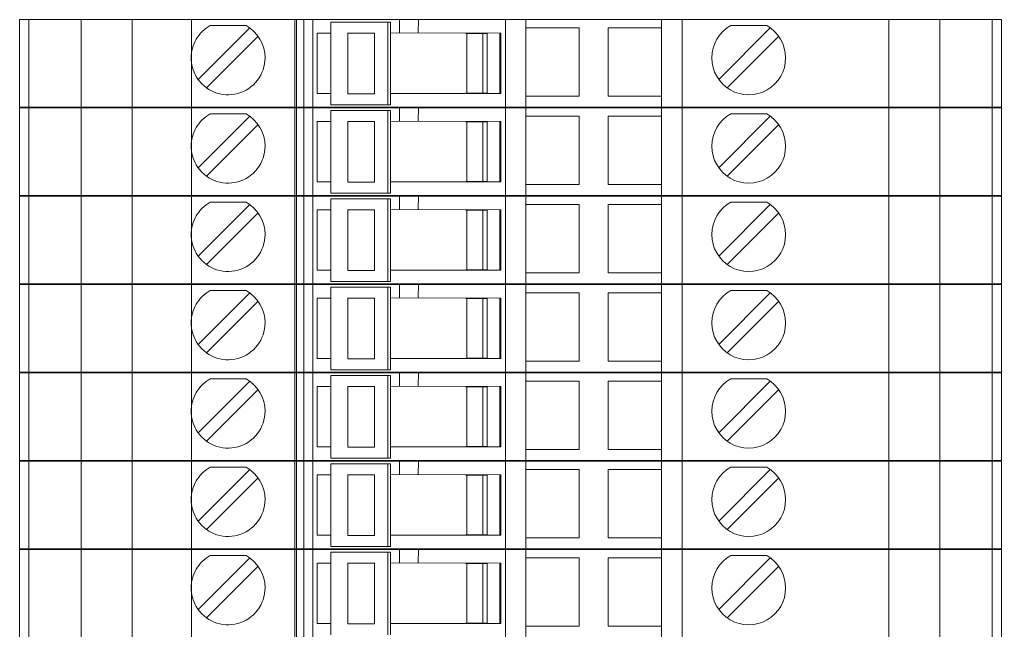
# Model space of a CAD drawing. Header units: millimetres. Extents: x 4962 to 7449, y 754 to 2938.
# Drawn here: x 6426.6 to 6484.4, y 1809.2 to 1845.1 of the extents above; entities that cross this region are included whole.
import ezdxf

# ---------------------------------------------------------------- set-up
doc = ezdxf.new("R2010")
doc.units = ezdxf.units.MM
doc.layers.add('000-PI-Oprema', color=30, linetype='Continuous', lineweight=5)

msp = doc.modelspace()

# ---------------------------------------------------------------- linework, layer by layer
at = {"layer": '000-PI-Oprema', "color": 0, "linetype": 'ByBlock', "lineweight": 0}
for p, q in [((6426.571, 1839.987), (6426.571, 1845.137)), ((6448.946, 1845.137), (6426.571, 1845.137)), ((6427.119, 1845.137), (6427.119, 1839.987)), ((6430.196, 1839.987), (6430.196, 1845.137)), ((6433.196, 1839.987), (6433.196, 1845.137)), ((6436.696, 1839.987), (6436.696, 1845.137)), ((6442.771, 1839.987), (6442.771, 1845.137)), ((6442.871, 1845.137), (6442.871, 1845.137)), ((6442.871, 1845.137), (6442.871, 1839.987)), ((6443.299, 1845.137), (6443.299, 1839.987)), ((6443.841, 1839.987), (6443.841, 1845.137)), ((6448.255, 1844.997), (6444.884, 1844.997)), ((6444.884, 1840.127), (6444.884, 1844.997)), ((6444.884, 1844.997), (6444.884, 1844.997)), ((6445.521, 1845.137), (6445.521, 1845.137)), ((6448.413, 1844.997), (6448.255, 1844.997)), ((6448.255, 1844.997), (6448.255, 1840.127)), ((6448.413, 1844.997), (6448.413, 1844.312)), ((6448.946, 1845.137), (6448.946, 1845.137)), ((6448.946, 1845.137), (6448.951, 1845.137)), ((6448.946, 1844.36), (6448.946, 1845.137)), ((6448.951, 1845.137), (6450.046, 1845.137)), ((6450.046, 1845.137), (6450.043, 1844.355)), ((6450.046, 1845.137), (6450.046, 1845.137)), ((6455.171, 1845.137), (6450.046, 1845.137)), ((6450.571, 1845.137), (6450.571, 1845.137)), ((6456.371, 1845.137), (6455.171, 1845.137)), ((6455.171, 1845.137), (6455.171, 1839.987)), ((6456.371, 1845.137), (6456.371, 1845.137)), ((6456.371, 1845.137), (6464.371, 1845.137)), ((6456.371, 1845.137), (6456.371, 1839.987)), ((6464.371, 1845.137), (6464.371, 1845.137)), ((6465.571, 1845.137), (6464.371, 1845.137)), ((6464.371, 1839.987), (6464.371, 1845.137)), ((6484.371, 1845.137), (6465.571, 1845.137)), ((6465.571, 1839.987), (6465.571, 1845.137)), ((6477.748, 1839.987), (6477.748, 1845.137)), ((6480.748, 1839.987), (6480.748, 1845.137)), ((6483.824, 1845.137), (6483.824, 1839.987)), ((6484.371, 1839.987), (6484.371, 1845.137)), ((6440.117, 1844.652), (6437.081, 1841.616)), ((6437.788, 1844.787), (6437.788, 1844.787)), ((6439.905, 1844.787), (6437.788, 1844.787)), ((6439.905, 1844.787), (6439.905, 1844.787)), ((6440.117, 1844.652), (6440.117, 1844.652)), ((6456.371, 1844.662), (6456.371, 1844.662)), ((6456.371, 1844.662), (6459.521, 1844.662)), ((6459.521, 1844.662), (6459.521, 1840.637)), ((6459.521, 1844.662), (6459.521, 1844.662)), ((6461.221, 1840.637), (6461.221, 1844.662)), ((6461.221, 1844.662), (6461.221, 1844.662)), ((6461.221, 1844.662), (6464.371, 1844.662)), ((6464.371, 1844.662), (6464.371, 1844.662)), ((6470.767, 1844.652), (6467.731, 1841.616)), ((6468.438, 1844.787), (6470.555, 1844.787)), ((6468.438, 1844.787), (6468.438, 1844.787)), ((6470.555, 1844.787), (6470.555, 1844.787)), ((6437.576, 1841.121), (6440.612, 1844.157)), ((6440.612, 1844.157), (6440.612, 1844.157)), ((6442.771, 1841.587), (6442.771, 1844.187)), ((6442.771, 1844.187), (6442.771, 1844.187)), ((6444.884, 1844.337), (6444.096, 1844.337)), ((6444.096, 1844.337), (6444.096, 1844.337)), ((6444.096, 1840.787), (6444.096, 1844.337)), ((6445.891, 1840.762), (6445.891, 1844.362)), ((6447.458, 1844.337), (6445.891, 1844.337)), ((6447.458, 1844.337), (6447.458, 1840.812)), ((6454.896, 1844.337), (6448.413, 1844.362)), ((6448.413, 1844.312), (6448.413, 1840.812)), ((6452.846, 1844.337), (6452.846, 1844.312)), ((6453.846, 1844.312), (6452.846, 1844.312)), ((6452.91, 1840.812), (6452.91, 1844.312)), ((6453.846, 1840.787), (6453.846, 1844.337)), ((6454.096, 1844.312), (6453.846, 1844.312)), ((6454.096, 1844.312), (6454.096, 1844.312)), ((6454.096, 1840.812), (6454.096, 1844.312)), ((6454.846, 1844.337), (6454.846, 1840.787)), ((6454.896, 1844.337), (6454.896, 1844.337)), ((6454.896, 1840.787), (6454.896, 1844.337)), ((6465.571, 1844.187), (6465.571, 1841.587)), ((6465.571, 1844.187), (6465.571, 1844.187)), ((6468.226, 1841.121), (6471.262, 1844.157)), ((6437.081, 1841.616), (6437.081, 1841.616)), ((6442.771, 1841.587), (6442.771, 1841.587)), ((6465.571, 1841.587), (6465.571, 1841.587)), ((6437.576, 1841.121), (6437.576, 1841.121)), ((6444.884, 1840.787), (6444.096, 1840.787)), ((6444.096, 1840.787), (6444.096, 1840.787)), ((6445.891, 1840.762), (6447.3, 1840.762)), ((6447.3, 1840.762), (6447.458, 1840.762)), ((6447.458, 1840.812), (6447.458, 1840.762)), ((6448.413, 1840.127), (6448.413, 1840.812)), ((6454.896, 1840.787), (6448.413, 1840.787)), ((6453.846, 1840.812), (6452.846, 1840.812)), ((6452.846, 1840.812), (6452.846, 1840.787)), ((6454.096, 1840.812), (6453.846, 1840.812)), ((6454.096, 1840.812), (6454.096, 1840.812)), ((6454.896, 1840.787), (6454.896, 1840.787)), ((6456.371, 1840.637), (6456.371, 1840.637)), ((6459.521, 1840.637), (6456.371, 1840.637)), ((6459.521, 1840.637), (6459.521, 1840.637)), ((6464.371, 1840.637), (6461.221, 1840.637)), ((6461.221, 1840.637), (6461.221, 1840.637)), ((6464.371, 1840.637), (6464.371, 1840.637)), ((6426.571, 1839.987), (6436.971, 1839.987)), ((6426.571, 1834.787), (6426.571, 1839.937)), ((6448.946, 1839.937), (6426.571, 1839.937)), ((6427.119, 1839.937), (6427.119, 1834.787)), ((6430.196, 1834.787), (6430.196, 1839.937)), ((6433.196, 1834.787), (6433.196, 1839.937)), ((6436.696, 1834.787), (6436.696, 1839.937)), ((6455.171, 1839.987), (6436.971, 1839.987)), ((6442.771, 1834.787), (6442.771, 1839.937)), ((6442.871, 1839.987), (6442.871, 1839.987)), ((6442.871, 1839.937), (6442.871, 1839.937)), ((6442.871, 1839.937), (6442.871, 1834.787)), ((6443.299, 1839.937), (6443.299, 1834.787)), ((6443.841, 1834.787), (6443.841, 1839.937)), ((6448.255, 1840.127), (6444.884, 1840.127)), ((6444.884, 1840.127), (6444.884, 1840.127)), ((6448.255, 1839.797), (6444.884, 1839.797)), ((6444.884, 1834.927), (6444.884, 1839.797)), ((6444.884, 1839.797), (6444.884, 1839.797)), ((6445.521, 1839.987), (6445.521, 1839.987)), ((6445.521, 1839.937), (6445.521, 1839.937)), ((6448.413, 1840.127), (6448.255, 1840.127)), ((6448.413, 1839.797), (6448.255, 1839.797)), ((6448.255, 1839.797), (6448.255, 1834.927)), ((6448.413, 1839.797), (6448.413, 1839.112)), ((6448.946, 1839.937), (6448.946, 1839.937)), ((6448.946, 1839.937), (6448.951, 1839.937)), ((6448.946, 1839.16), (6448.946, 1839.937)), ((6448.951, 1839.937), (6450.046, 1839.937)), ((6450.046, 1839.937), (6450.043, 1839.155)), ((6450.046, 1839.937), (6450.046, 1839.937)), ((6455.171, 1839.937), (6450.046, 1839.937)), ((6450.571, 1839.987), (6450.571, 1839.987)), ((6450.571, 1839.937), (6450.571, 1839.937)), ((6456.371, 1839.987), (6455.171, 1839.987)), ((6456.371, 1839.937), (6455.171, 1839.937)), ((6455.171, 1839.937), (6455.171, 1834.787)), ((6456.371, 1839.987), (6464.371, 1839.987)), ((6456.371, 1839.987), (6456.371, 1839.987)), ((6456.371, 1839.937), (6456.371, 1839.937)), ((6456.371, 1839.937), (6464.371, 1839.937)), ((6456.371, 1839.937), (6456.371, 1834.787)), ((6465.571, 1839.987), (6464.371, 1839.987)), ((6464.371, 1839.987), (6464.371, 1839.987)), ((6464.371, 1839.937), (6464.371, 1839.937)), ((6465.571, 1839.937), (6464.371, 1839.937)), ((6464.371, 1834.787), (6464.371, 1839.937)), ((6484.371, 1839.987), (6465.571, 1839.987)), ((6484.371, 1839.937), (6465.571, 1839.937)), ((6465.571, 1834.787), (6465.571, 1839.937)), ((6477.748, 1834.787), (6477.748, 1839.937)), ((6480.748, 1834.787), (6480.748, 1839.937)), ((6484.371, 1839.987), (6483.689, 1839.987)), ((6483.824, 1839.937), (6483.824, 1834.787)), ((6484.371, 1834.787), (6484.371, 1839.937)), ((6440.117, 1839.452), (6437.081, 1836.416)), ((6437.788, 1839.587), (6437.788, 1839.587)), ((6439.905, 1839.587), (6437.788, 1839.587)), ((6439.905, 1839.587), (6439.905, 1839.587)), ((6440.117, 1839.452), (6440.117, 1839.452)), ((6456.371, 1839.462), (6456.371, 1839.462)), ((6456.371, 1839.462), (6459.521, 1839.462)), ((6459.521, 1839.462), (6459.521, 1835.437)), ((6459.521, 1839.462), (6459.521, 1839.462)), ((6461.221, 1835.437), (6461.221, 1839.462)), ((6461.221, 1839.462), (6461.221, 1839.462)), ((6461.221, 1839.462), (6464.371, 1839.462)), ((6464.371, 1839.462), (6464.371, 1839.462)), ((6470.767, 1839.452), (6467.731, 1836.416)), ((6468.438, 1839.587), (6470.555, 1839.587)), ((6468.438, 1839.587), (6468.438, 1839.587)), ((6470.555, 1839.587), (6470.555, 1839.587)), ((6437.576, 1835.921), (6440.612, 1838.957)), ((6440.612, 1838.957), (6440.612, 1838.957)), ((6442.771, 1836.387), (6442.771, 1838.987)), ((6442.771, 1838.987), (6442.771, 1838.987)), ((6444.884, 1839.137), (6444.096, 1839.137)), ((6444.096, 1839.137), (6444.096, 1839.137)), ((6444.096, 1835.587), (6444.096, 1839.137)), ((6445.891, 1835.562), (6445.891, 1839.162)), ((6447.458, 1839.137), (6445.891, 1839.137)), ((6447.458, 1839.137), (6447.458, 1835.612)), ((6454.896, 1839.137), (6448.413, 1839.162)), ((6448.413, 1839.112), (6448.413, 1835.612)), ((6452.846, 1839.137), (6452.846, 1839.112)), ((6453.846, 1839.112), (6452.846, 1839.112)), ((6452.91, 1835.612), (6452.91, 1839.112)), ((6453.846, 1835.587), (6453.846, 1839.137)), ((6454.096, 1839.112), (6453.846, 1839.112)), ((6454.096, 1839.112), (6454.096, 1839.112)), ((6454.096, 1835.612), (6454.096, 1839.112)), ((6454.846, 1839.137), (6454.846, 1835.587)), ((6454.896, 1839.137), (6454.896, 1839.137)), ((6454.896, 1835.587), (6454.896, 1839.137)), ((6465.571, 1838.987), (6465.571, 1836.387)), ((6465.571, 1838.987), (6465.571, 1838.987)), ((6468.226, 1835.921), (6471.262, 1838.957)), ((6437.081, 1836.416), (6437.081, 1836.416)), ((6442.771, 1836.387), (6442.771, 1836.387)), ((6465.571, 1836.387), (6465.571, 1836.387)), ((6437.576, 1835.921), (6437.576, 1835.921)), ((6444.884, 1835.587), (6444.096, 1835.587)), ((6444.096, 1835.587), (6444.096, 1835.587)), ((6445.891, 1835.562), (6447.3, 1835.562)), ((6447.3, 1835.562), (6447.458, 1835.562)), ((6447.458, 1835.612), (6447.458, 1835.562)), ((6448.413, 1834.927), (6448.413, 1835.612)), ((6454.896, 1835.587), (6448.413, 1835.587)), ((6453.846, 1835.612), (6452.846, 1835.612)), ((6452.846, 1835.612), (6452.846, 1835.587)), ((6454.096, 1835.612), (6453.846, 1835.612)), ((6454.096, 1835.612), (6454.096, 1835.612)), ((6454.896, 1835.587), (6454.896, 1835.587)), ((6456.371, 1835.437), (6456.371, 1835.437)), ((6459.521, 1835.437), (6456.371, 1835.437)), ((6459.521, 1835.437), (6459.521, 1835.437)), ((6464.371, 1835.437), (6461.221, 1835.437)), ((6461.221, 1835.437), (6461.221, 1835.437)), ((6464.371, 1835.437), (6464.371, 1835.437)), ((6426.571, 1834.787), (6436.971, 1834.787)), ((6426.571, 1829.587), (6426.571, 1834.737)), ((6448.946, 1834.737), (6426.571, 1834.737)), ((6427.119, 1834.737), (6427.119, 1829.587)), ((6430.196, 1829.587), (6430.196, 1834.737)), ((6433.196, 1829.587), (6433.196, 1834.737)), ((6436.696, 1829.587), (6436.696, 1834.737)), ((6455.171, 1834.787), (6436.971, 1834.787)), ((6442.771, 1829.587), (6442.771, 1834.737)), ((6442.871, 1834.787), (6442.871, 1834.787)), ((6442.871, 1834.737), (6442.871, 1834.737)), ((6442.871, 1834.737), (6442.871, 1829.587)), ((6443.299, 1834.737), (6443.299, 1829.587)), ((6443.841, 1829.587), (6443.841, 1834.737)), ((6448.255, 1834.927), (6444.884, 1834.927)), ((6444.884, 1834.927), (6444.884, 1834.927)), ((6448.255, 1834.597), (6444.884, 1834.597)), ((6444.884, 1829.727), (6444.884, 1834.597)), ((6444.884, 1834.597), (6444.884, 1834.597)), ((6445.521, 1834.787), (6445.521, 1834.787)), ((6445.521, 1834.737), (6445.521, 1834.737)), ((6448.413, 1834.927), (6448.255, 1834.927)), ((6448.413, 1834.597), (6448.255, 1834.597)), ((6448.255, 1834.597), (6448.255, 1829.727)), ((6448.413, 1834.597), (6448.413, 1833.912)), ((6448.946, 1834.737), (6448.946, 1834.737)), ((6448.946, 1834.737), (6448.951, 1834.737)), ((6448.946, 1833.96), (6448.946, 1834.737)), ((6448.951, 1834.737), (6450.046, 1834.737)), ((6450.046, 1834.737), (6450.043, 1833.955)), ((6450.046, 1834.737), (6450.046, 1834.737)), ((6455.171, 1834.737), (6450.046, 1834.737)), ((6450.571, 1834.787), (6450.571, 1834.787)), ((6450.571, 1834.737), (6450.571, 1834.737)), ((6456.371, 1834.787), (6455.171, 1834.787)), ((6456.371, 1834.737), (6455.171, 1834.737)), ((6455.171, 1834.737), (6455.171, 1829.587)), ((6456.371, 1834.787), (6464.371, 1834.787)), ((6456.371, 1834.787), (6456.371, 1834.787)), ((6456.371, 1834.737), (6456.371, 1834.737)), ((6456.371, 1834.737), (6464.371, 1834.737)), ((6456.371, 1834.737), (6456.371, 1829.587)), ((6465.571, 1834.787), (6464.371, 1834.787)), ((6464.371, 1834.787), (6464.371, 1834.787)), ((6464.371, 1834.737), (6464.371, 1834.737)), ((6465.571, 1834.737), (6464.371, 1834.737)), ((6464.371, 1829.587), (6464.371, 1834.737)), ((6484.371, 1834.787), (6465.571, 1834.787)), ((6484.371, 1834.737), (6465.571, 1834.737)), ((6465.571, 1829.587), (6465.571, 1834.737)), ((6477.748, 1829.587), (6477.748, 1834.737)), ((6480.748, 1829.587), (6480.748, 1834.737)), ((6484.371, 1834.787), (6483.689, 1834.787)), ((6483.824, 1834.737), (6483.824, 1829.587)), ((6484.371, 1829.587), (6484.371, 1834.737)), ((6440.117, 1834.252), (6437.081, 1831.216)), ((6437.788, 1834.387), (6437.788, 1834.387)), ((6439.905, 1834.387), (6437.788, 1834.387)), ((6439.905, 1834.387), (6439.905, 1834.387)), ((6440.117, 1834.252), (6440.117, 1834.252)), ((6456.371, 1834.262), (6456.371, 1834.262)), ((6456.371, 1834.262), (6459.521, 1834.262)), ((6459.521, 1834.262), (6459.521, 1830.237)), ((6459.521, 1834.262), (6459.521, 1834.262)), ((6461.221, 1830.237), (6461.221, 1834.262)), ((6461.221, 1834.262), (6461.221, 1834.262)), ((6461.221, 1834.262), (6464.371, 1834.262)), ((6464.371, 1834.262), (6464.371, 1834.262)), ((6470.767, 1834.252), (6467.731, 1831.216)), ((6468.438, 1834.387), (6470.555, 1834.387)), ((6468.438, 1834.387), (6468.438, 1834.387)), ((6470.555, 1834.387), (6470.555, 1834.387)), ((6437.576, 1830.721), (6440.612, 1833.757)), ((6440.612, 1833.757), (6440.612, 1833.757)), ((6442.771, 1831.187), (6442.771, 1833.787)), ((6442.771, 1833.787), (6442.771, 1833.787)), ((6444.884, 1833.937), (6444.096, 1833.937)), ((6444.096, 1833.937), (6444.096, 1833.937)), ((6444.096, 1830.387), (6444.096, 1833.937)), ((6445.891, 1830.362), (6445.891, 1833.962)), ((6447.458, 1833.937), (6445.891, 1833.937)), ((6447.458, 1833.937), (6447.458, 1830.412)), ((6454.896, 1833.937), (6448.413, 1833.962)), ((6448.413, 1833.912), (6448.413, 1830.412)), ((6452.846, 1833.937), (6452.846, 1833.912)), ((6453.846, 1833.912), (6452.846, 1833.912)), ((6452.91, 1830.412), (6452.91, 1833.912)), ((6453.846, 1830.387), (6453.846, 1833.937)), ((6454.096, 1833.912), (6453.846, 1833.912)), ((6454.096, 1833.912), (6454.096, 1833.912)), ((6454.096, 1830.412), (6454.096, 1833.912)), ((6454.846, 1833.937), (6454.846, 1830.387)), ((6454.896, 1833.937), (6454.896, 1833.937)), ((6454.896, 1830.387), (6454.896, 1833.937)), ((6465.571, 1833.787), (6465.571, 1831.187)), ((6465.571, 1833.787), (6465.571, 1833.787)), ((6468.226, 1830.721), (6471.262, 1833.757)), ((6437.081, 1831.216), (6437.081, 1831.216)), ((6442.771, 1831.187), (6442.771, 1831.187)), ((6465.571, 1831.187), (6465.571, 1831.187)), ((6437.576, 1830.721), (6437.576, 1830.721)), ((6444.884, 1830.387), (6444.096, 1830.387)), ((6444.096, 1830.387), (6444.096, 1830.387)), ((6445.891, 1830.362), (6447.3, 1830.362)), ((6447.3, 1830.362), (6447.458, 1830.362)), ((6447.458, 1830.412), (6447.458, 1830.362)), ((6448.413, 1829.727), (6448.413, 1830.412)), ((6454.896, 1830.387), (6448.413, 1830.387)), ((6453.846, 1830.412), (6452.846, 1830.412)), ((6452.846, 1830.412), (6452.846, 1830.387)), ((6454.096, 1830.412), (6453.846, 1830.412)), ((6454.096, 1830.412), (6454.096, 1830.412)), ((6454.896, 1830.387), (6454.896, 1830.387)), ((6456.371, 1830.237), (6456.371, 1830.237)), ((6459.521, 1830.237), (6456.371, 1830.237)), ((6459.521, 1830.237), (6459.521, 1830.237)), ((6464.371, 1830.237), (6461.221, 1830.237)), ((6461.221, 1830.237), (6461.221, 1830.237)), ((6464.371, 1830.237), (6464.371, 1830.237)), ((6426.571, 1829.587), (6436.971, 1829.587)), ((6426.571, 1824.387), (6426.571, 1829.537)), ((6448.946, 1829.537), (6426.571, 1829.537)), ((6427.119, 1829.537), (6427.119, 1824.387)), ((6430.196, 1824.387), (6430.196, 1829.537)), ((6433.196, 1824.387), (6433.196, 1829.537)), ((6436.696, 1824.387), (6436.696, 1829.537)), ((6455.171, 1829.587), (6436.971, 1829.587)), ((6442.771, 1824.387), (6442.771, 1829.537)), ((6442.871, 1829.587), (6442.871, 1829.587)), ((6442.871, 1829.537), (6442.871, 1829.537)), ((6442.871, 1829.537), (6442.871, 1824.387)), ((6443.299, 1829.537), (6443.299, 1824.387)), ((6443.841, 1824.387), (6443.841, 1829.537)), ((6448.255, 1829.727), (6444.884, 1829.727)), ((6444.884, 1829.727), (6444.884, 1829.727)), ((6448.255, 1829.397), (6444.884, 1829.397)), ((6444.884, 1824.527), (6444.884, 1829.397)), ((6444.884, 1829.397), (6444.884, 1829.397)), ((6445.521, 1829.587), (6445.521, 1829.587)), ((6445.521, 1829.537), (6445.521, 1829.537)), ((6448.413, 1829.727), (6448.255, 1829.727)), ((6448.413, 1829.397), (6448.255, 1829.397)), ((6448.255, 1829.397), (6448.255, 1824.527)), ((6448.413, 1829.397), (6448.413, 1828.712)), ((6448.946, 1829.537), (6448.946, 1829.537)), ((6448.946, 1829.537), (6448.951, 1829.537)), ((6448.946, 1828.76), (6448.946, 1829.537)), ((6448.951, 1829.537), (6450.046, 1829.537)), ((6450.046, 1829.537), (6450.043, 1828.755)), ((6450.046, 1829.537), (6450.046, 1829.537)), ((6455.171, 1829.537), (6450.046, 1829.537)), ((6450.571, 1829.587), (6450.571, 1829.587)), ((6450.571, 1829.537), (6450.571, 1829.537)), ((6456.371, 1829.587), (6455.171, 1829.587)), ((6456.371, 1829.537), (6455.171, 1829.537)), ((6455.171, 1829.537), (6455.171, 1824.387)), ((6456.371, 1829.587), (6464.371, 1829.587)), ((6456.371, 1829.587), (6456.371, 1829.587)), ((6456.371, 1829.537), (6456.371, 1829.537)), ((6456.371, 1829.537), (6464.371, 1829.537)), ((6456.371, 1829.537), (6456.371, 1824.387)), ((6465.571, 1829.587), (6464.371, 1829.587)), ((6464.371, 1829.587), (6464.371, 1829.587)), ((6464.371, 1829.537), (6464.371, 1829.537)), ((6465.571, 1829.537), (6464.371, 1829.537)), ((6464.371, 1824.387), (6464.371, 1829.537)), ((6484.371, 1829.587), (6465.571, 1829.587)), ((6484.371, 1829.537), (6465.571, 1829.537)), ((6465.571, 1824.387), (6465.571, 1829.537)), ((6477.748, 1824.387), (6477.748, 1829.537)), ((6480.748, 1824.387), (6480.748, 1829.537)), ((6484.371, 1829.587), (6483.689, 1829.587)), ((6483.824, 1829.537), (6483.824, 1824.387)), ((6484.371, 1824.387), (6484.371, 1829.537)), ((6440.117, 1829.052), (6437.081, 1826.016)), ((6437.788, 1829.187), (6437.788, 1829.187)), ((6439.905, 1829.187), (6437.788, 1829.187)), ((6439.905, 1829.187), (6439.905, 1829.187)), ((6440.117, 1829.052), (6440.117, 1829.052)), ((6456.371, 1829.062), (6456.371, 1829.062)), ((6456.371, 1829.062), (6459.521, 1829.062)), ((6459.521, 1829.062), (6459.521, 1825.037)), ((6459.521, 1829.062), (6459.521, 1829.062)), ((6461.221, 1825.037), (6461.221, 1829.062)), ((6461.221, 1829.062), (6461.221, 1829.062)), ((6461.221, 1829.062), (6464.371, 1829.062)), ((6464.371, 1829.062), (6464.371, 1829.062)), ((6470.767, 1829.052), (6467.731, 1826.016)), ((6468.438, 1829.187), (6470.555, 1829.187)), ((6468.438, 1829.187), (6468.438, 1829.187)), ((6470.555, 1829.187), (6470.555, 1829.187)), ((6437.576, 1825.521), (6440.612, 1828.557)), ((6440.612, 1828.557), (6440.612, 1828.557)), ((6442.771, 1825.987), (6442.771, 1828.587)), ((6442.771, 1828.587), (6442.771, 1828.587)), ((6444.884, 1828.737), (6444.096, 1828.737)), ((6444.096, 1828.737), (6444.096, 1828.737)), ((6444.096, 1825.187), (6444.096, 1828.737)), ((6445.891, 1825.162), (6445.891, 1828.762)), ((6447.458, 1828.737), (6445.891, 1828.737)), ((6447.458, 1828.737), (6447.458, 1825.212)), ((6454.896, 1828.737), (6448.413, 1828.762)), ((6448.413, 1828.712), (6448.413, 1825.212)), ((6452.846, 1828.737), (6452.846, 1828.712)), ((6453.846, 1828.712), (6452.846, 1828.712)), ((6452.91, 1825.212), (6452.91, 1828.712)), ((6453.846, 1825.187), (6453.846, 1828.737)), ((6454.096, 1828.712), (6453.846, 1828.712)), ((6454.096, 1828.712), (6454.096, 1828.712)), ((6454.096, 1825.212), (6454.096, 1828.712)), ((6454.846, 1828.737), (6454.846, 1825.187)), ((6454.896, 1828.737), (6454.896, 1828.737)), ((6454.896, 1825.187), (6454.896, 1828.737)), ((6465.571, 1828.587), (6465.571, 1825.987)), ((6465.571, 1828.587), (6465.571, 1828.587)), ((6468.226, 1825.521), (6471.262, 1828.557)), ((6437.081, 1826.016), (6437.081, 1826.016)), ((6442.771, 1825.987), (6442.771, 1825.987)), ((6465.571, 1825.987), (6465.571, 1825.987)), ((6437.576, 1825.521), (6437.576, 1825.521)), ((6444.884, 1825.187), (6444.096, 1825.187)), ((6444.096, 1825.187), (6444.096, 1825.187)), ((6445.891, 1825.162), (6447.3, 1825.162)), ((6447.3, 1825.162), (6447.458, 1825.162)), ((6447.458, 1825.212), (6447.458, 1825.162)), ((6448.413, 1824.527), (6448.413, 1825.212)), ((6454.896, 1825.187), (6448.413, 1825.187)), ((6453.846, 1825.212), (6452.846, 1825.212)), ((6452.846, 1825.212), (6452.846, 1825.187)), ((6454.096, 1825.212), (6453.846, 1825.212)), ((6454.096, 1825.212), (6454.096, 1825.212)), ((6454.896, 1825.187), (6454.896, 1825.187)), ((6456.371, 1825.037), (6456.371, 1825.037)), ((6459.521, 1825.037), (6456.371, 1825.037)), ((6459.521, 1825.037), (6459.521, 1825.037)), ((6464.371, 1825.037), (6461.221, 1825.037)), ((6461.221, 1825.037), (6461.221, 1825.037)), ((6464.371, 1825.037), (6464.371, 1825.037)), ((6426.571, 1824.387), (6436.971, 1824.387)), ((6426.571, 1819.187), (6426.571, 1824.337)), ((6448.946, 1824.337), (6426.571, 1824.337)), ((6427.119, 1824.337), (6427.119, 1819.187)), ((6430.196, 1819.187), (6430.196, 1824.337)), ((6433.196, 1819.187), (6433.196, 1824.337)), ((6436.696, 1819.187), (6436.696, 1824.337)), ((6455.171, 1824.387), (6436.971, 1824.387)), ((6442.771, 1819.187), (6442.771, 1824.337)), ((6442.871, 1824.387), (6442.871, 1824.387)), ((6442.871, 1824.337), (6442.871, 1824.337)), ((6442.871, 1824.337), (6442.871, 1819.187)), ((6443.299, 1824.337), (6443.299, 1819.187)), ((6443.841, 1819.187), (6443.841, 1824.337)), ((6448.255, 1824.527), (6444.884, 1824.527)), ((6444.884, 1824.527), (6444.884, 1824.527)), ((6448.255, 1824.197), (6444.884, 1824.197)), ((6444.884, 1819.327), (6444.884, 1824.197)), ((6444.884, 1824.197), (6444.884, 1824.197)), ((6445.521, 1824.387), (6445.521, 1824.387)), ((6445.521, 1824.337), (6445.521, 1824.337)), ((6448.413, 1824.527), (6448.255, 1824.527)), ((6448.413, 1824.197), (6448.255, 1824.197)), ((6448.255, 1824.197), (6448.255, 1819.327)), ((6448.413, 1824.197), (6448.413, 1823.512)), ((6448.946, 1824.337), (6448.946, 1824.337)), ((6448.946, 1824.337), (6448.951, 1824.337)), ((6448.946, 1823.56), (6448.946, 1824.337)), ((6448.951, 1824.337), (6450.046, 1824.337)), ((6450.046, 1824.337), (6450.043, 1823.555)), ((6450.046, 1824.337), (6450.046, 1824.337)), ((6455.171, 1824.337), (6450.046, 1824.337)), ((6450.571, 1824.387), (6450.571, 1824.387)), ((6450.571, 1824.337), (6450.571, 1824.337)), ((6456.371, 1824.387), (6455.171, 1824.387)), ((6456.371, 1824.337), (6455.171, 1824.337)), ((6455.171, 1824.337), (6455.171, 1819.187)), ((6456.371, 1824.387), (6464.371, 1824.387)), ((6456.371, 1824.387), (6456.371, 1824.387)), ((6456.371, 1824.337), (6456.371, 1824.337)), ((6456.371, 1824.337), (6464.371, 1824.337)), ((6456.371, 1824.337), (6456.371, 1819.187)), ((6465.571, 1824.387), (6464.371, 1824.387)), ((6464.371, 1824.387), (6464.371, 1824.387)), ((6464.371, 1824.337), (6464.371, 1824.337)), ((6465.571, 1824.337), (6464.371, 1824.337)), ((6464.371, 1819.187), (6464.371, 1824.337)), ((6484.371, 1824.387), (6465.571, 1824.387)), ((6484.371, 1824.337), (6465.571, 1824.337)), ((6465.571, 1819.187), (6465.571, 1824.337)), ((6477.748, 1819.187), (6477.748, 1824.337)), ((6480.748, 1819.187), (6480.748, 1824.337)), ((6484.371, 1824.387), (6483.689, 1824.387)), ((6483.824, 1824.337), (6483.824, 1819.187)), ((6484.371, 1819.187), (6484.371, 1824.337)), ((6440.117, 1823.852), (6437.081, 1820.816)), ((6437.788, 1823.987), (6437.788, 1823.987)), ((6439.905, 1823.987), (6437.788, 1823.987)), ((6439.905, 1823.987), (6439.905, 1823.987)), ((6440.117, 1823.852), (6440.117, 1823.852)), ((6456.371, 1823.862), (6456.371, 1823.862)), ((6456.371, 1823.862), (6459.521, 1823.862)), ((6459.521, 1823.862), (6459.521, 1819.837)), ((6459.521, 1823.862), (6459.521, 1823.862)), ((6461.221, 1819.837), (6461.221, 1823.862)), ((6461.221, 1823.862), (6461.221, 1823.862)), ((6461.221, 1823.862), (6464.371, 1823.862)), ((6464.371, 1823.862), (6464.371, 1823.862)), ((6470.767, 1823.852), (6467.731, 1820.816)), ((6468.438, 1823.987), (6470.555, 1823.987)), ((6468.438, 1823.987), (6468.438, 1823.987)), ((6470.555, 1823.987), (6470.555, 1823.987)), ((6437.576, 1820.321), (6440.612, 1823.357)), ((6440.612, 1823.357), (6440.612, 1823.357)), ((6442.771, 1820.787), (6442.771, 1823.387)), ((6442.771, 1823.387), (6442.771, 1823.387)), ((6444.884, 1823.537), (6444.096, 1823.537)), ((6444.096, 1823.537), (6444.096, 1823.537)), ((6444.096, 1819.987), (6444.096, 1823.537)), ((6445.891, 1819.962), (6445.891, 1823.562)), ((6447.458, 1823.537), (6445.891, 1823.537)), ((6447.458, 1823.537), (6447.458, 1820.012)), ((6454.896, 1823.537), (6448.413, 1823.562)), ((6448.413, 1823.512), (6448.413, 1820.012)), ((6452.846, 1823.537), (6452.846, 1823.512)), ((6453.846, 1823.512), (6452.846, 1823.512)), ((6452.91, 1820.012), (6452.91, 1823.512)), ((6453.846, 1819.987), (6453.846, 1823.537)), ((6454.096, 1823.512), (6453.846, 1823.512)), ((6454.096, 1823.512), (6454.096, 1823.512)), ((6454.096, 1820.012), (6454.096, 1823.512)), ((6454.846, 1823.537), (6454.846, 1819.987)), ((6454.896, 1823.537), (6454.896, 1823.537)), ((6454.896, 1819.987), (6454.896, 1823.537)), ((6465.571, 1823.387), (6465.571, 1820.787)), ((6465.571, 1823.387), (6465.571, 1823.387)), ((6468.226, 1820.321), (6471.262, 1823.357)), ((6437.081, 1820.816), (6437.081, 1820.816)), ((6442.771, 1820.787), (6442.771, 1820.787)), ((6465.571, 1820.787), (6465.571, 1820.787)), ((6437.576, 1820.321), (6437.576, 1820.321)), ((6444.884, 1819.987), (6444.096, 1819.987)), ((6444.096, 1819.987), (6444.096, 1819.987)), ((6445.891, 1819.962), (6447.3, 1819.962)), ((6447.3, 1819.962), (6447.458, 1819.962)), ((6447.458, 1820.012), (6447.458, 1819.962)), ((6448.413, 1819.327), (6448.413, 1820.012)), ((6454.896, 1819.987), (6448.413, 1819.987)), ((6453.846, 1820.012), (6452.846, 1820.012)), ((6452.846, 1820.012), (6452.846, 1819.987)), ((6454.096, 1820.012), (6453.846, 1820.012)), ((6454.096, 1820.012), (6454.096, 1820.012)), ((6454.896, 1819.987), (6454.896, 1819.987)), ((6456.371, 1819.837), (6456.371, 1819.837)), ((6459.521, 1819.837), (6456.371, 1819.837)), ((6459.521, 1819.837), (6459.521, 1819.837)), ((6464.371, 1819.837), (6461.221, 1819.837)), ((6461.221, 1819.837), (6461.221, 1819.837)), ((6464.371, 1819.837), (6464.371, 1819.837)), ((6426.571, 1819.187), (6436.971, 1819.187)), ((6426.571, 1813.987), (6426.571, 1819.137)), ((6448.946, 1819.137), (6426.571, 1819.137)), ((6427.119, 1819.137), (6427.119, 1813.987)), ((6430.196, 1813.987), (6430.196, 1819.137)), ((6433.196, 1813.987), (6433.196, 1819.137)), ((6436.696, 1813.987), (6436.696, 1819.137)), ((6455.171, 1819.187), (6436.971, 1819.187)), ((6442.771, 1813.987), (6442.771, 1819.137)), ((6442.871, 1819.187), (6442.871, 1819.187)), ((6442.871, 1819.137), (6442.871, 1819.137)), ((6442.871, 1819.137), (6442.871, 1813.987)), ((6443.299, 1819.137), (6443.299, 1813.987)), ((6443.841, 1813.987), (6443.841, 1819.137)), ((6448.255, 1819.327), (6444.884, 1819.327)), ((6444.884, 1819.327), (6444.884, 1819.327)), ((6448.255, 1818.997), (6444.884, 1818.997)), ((6444.884, 1814.127), (6444.884, 1818.997)), ((6444.884, 1818.997), (6444.884, 1818.997)), ((6445.521, 1819.187), (6445.521, 1819.187)), ((6445.521, 1819.137), (6445.521, 1819.137)), ((6448.413, 1819.327), (6448.255, 1819.327)), ((6448.413, 1818.997), (6448.255, 1818.997)), ((6448.255, 1818.997), (6448.255, 1814.127)), ((6448.413, 1818.997), (6448.413, 1818.312)), ((6448.946, 1819.137), (6448.946, 1819.137)), ((6448.946, 1819.137), (6448.951, 1819.137)), ((6448.946, 1818.36), (6448.946, 1819.137)), ((6448.951, 1819.137), (6450.046, 1819.137)), ((6450.046, 1819.137), (6450.043, 1818.355)), ((6450.046, 1819.137), (6450.046, 1819.137)), ((6455.171, 1819.137), (6450.046, 1819.137)), ((6450.571, 1819.187), (6450.571, 1819.187)), ((6450.571, 1819.137), (6450.571, 1819.137)), ((6456.371, 1819.187), (6455.171, 1819.187)), ((6456.371, 1819.137), (6455.171, 1819.137)), ((6455.171, 1819.137), (6455.171, 1813.987)), ((6456.371, 1819.187), (6464.371, 1819.187)), ((6456.371, 1819.187), (6456.371, 1819.187)), ((6456.371, 1819.137), (6456.371, 1819.137)), ((6456.371, 1819.137), (6464.371, 1819.137)), ((6456.371, 1819.137), (6456.371, 1813.987)), ((6465.571, 1819.187), (6464.371, 1819.187)), ((6464.371, 1819.187), (6464.371, 1819.187)), ((6464.371, 1819.137), (6464.371, 1819.137)), ((6465.571, 1819.137), (6464.371, 1819.137)), ((6464.371, 1813.987), (6464.371, 1819.137)), ((6484.371, 1819.187), (6465.571, 1819.187)), ((6484.371, 1819.137), (6465.571, 1819.137)), ((6465.571, 1813.987), (6465.571, 1819.137)), ((6477.748, 1813.987), (6477.748, 1819.137)), ((6480.748, 1813.987), (6480.748, 1819.137)), ((6484.371, 1819.187), (6483.689, 1819.187)), ((6483.824, 1819.137), (6483.824, 1813.987)), ((6484.371, 1813.987), (6484.371, 1819.137)), ((6440.117, 1818.652), (6437.081, 1815.616)), ((6437.788, 1818.787), (6437.788, 1818.787)), ((6439.905, 1818.787), (6437.788, 1818.787)), ((6439.905, 1818.787), (6439.905, 1818.787)), ((6440.117, 1818.652), (6440.117, 1818.652)), ((6456.371, 1818.662), (6456.371, 1818.662)), ((6456.371, 1818.662), (6459.521, 1818.662)), ((6459.521, 1818.662), (6459.521, 1814.637)), ((6459.521, 1818.662), (6459.521, 1818.662)), ((6461.221, 1814.637), (6461.221, 1818.662)), ((6461.221, 1818.662), (6461.221, 1818.662)), ((6461.221, 1818.662), (6464.371, 1818.662)), ((6464.371, 1818.662), (6464.371, 1818.662)), ((6470.767, 1818.652), (6467.731, 1815.616)), ((6468.438, 1818.787), (6470.555, 1818.787)), ((6468.438, 1818.787), (6468.438, 1818.787)), ((6470.555, 1818.787), (6470.555, 1818.787)), ((6437.576, 1815.121), (6440.612, 1818.157)), ((6440.612, 1818.157), (6440.612, 1818.157)), ((6442.771, 1815.587), (6442.771, 1818.187)), ((6442.771, 1818.187), (6442.771, 1818.187)), ((6444.884, 1818.337), (6444.096, 1818.337)), ((6444.096, 1818.337), (6444.096, 1818.337)), ((6444.096, 1814.787), (6444.096, 1818.337)), ((6445.891, 1814.762), (6445.891, 1818.362)), ((6447.458, 1818.337), (6445.891, 1818.337)), ((6447.458, 1818.337), (6447.458, 1814.812)), ((6454.896, 1818.337), (6448.413, 1818.362)), ((6448.413, 1818.312), (6448.413, 1814.812)), ((6452.846, 1818.337), (6452.846, 1818.312)), ((6453.846, 1818.312), (6452.846, 1818.312)), ((6452.91, 1814.812), (6452.91, 1818.312)), ((6453.846, 1814.787), (6453.846, 1818.337)), ((6454.096, 1818.312), (6453.846, 1818.312)), ((6454.096, 1818.312), (6454.096, 1818.312)), ((6454.096, 1814.812), (6454.096, 1818.312)), ((6454.846, 1818.337), (6454.846, 1814.787)), ((6454.896, 1818.337), (6454.896, 1818.337)), ((6454.896, 1814.787), (6454.896, 1818.337)), ((6465.571, 1818.187), (6465.571, 1815.587)), ((6465.571, 1818.187), (6465.571, 1818.187)), ((6468.226, 1815.121), (6471.262, 1818.157)), ((6437.081, 1815.616), (6437.081, 1815.616)), ((6442.771, 1815.587), (6442.771, 1815.587)), ((6465.571, 1815.587), (6465.571, 1815.587)), ((6437.576, 1815.121), (6437.576, 1815.121)), ((6444.884, 1814.787), (6444.096, 1814.787)), ((6444.096, 1814.787), (6444.096, 1814.787)), ((6445.891, 1814.762), (6447.3, 1814.762)), ((6447.3, 1814.762), (6447.458, 1814.762)), ((6447.458, 1814.812), (6447.458, 1814.762)), ((6448.413, 1814.127), (6448.413, 1814.812)), ((6454.896, 1814.787), (6448.413, 1814.787)), ((6453.846, 1814.812), (6452.846, 1814.812)), ((6452.846, 1814.812), (6452.846, 1814.787)), ((6454.096, 1814.812), (6453.846, 1814.812)), ((6454.096, 1814.812), (6454.096, 1814.812)), ((6454.896, 1814.787), (6454.896, 1814.787)), ((6456.371, 1814.637), (6456.371, 1814.637)), ((6459.521, 1814.637), (6456.371, 1814.637)), ((6459.521, 1814.637), (6459.521, 1814.637)), ((6464.371, 1814.637), (6461.221, 1814.637)), ((6461.221, 1814.637), (6461.221, 1814.637)), ((6464.371, 1814.637), (6464.371, 1814.637)), ((6426.571, 1813.987), (6436.971, 1813.987)), ((6426.571, 1808.787), (6426.571, 1813.937)), ((6448.946, 1813.937), (6426.571, 1813.937)), ((6427.119, 1813.937), (6427.119, 1808.787)), ((6430.196, 1808.787), (6430.196, 1813.937)), ((6433.196, 1808.787), (6433.196, 1813.937)), ((6436.696, 1808.787), (6436.696, 1813.937)), ((6455.171, 1813.987), (6436.971, 1813.987)), ((6442.771, 1808.787), (6442.771, 1813.937)), ((6442.871, 1813.987), (6442.871, 1813.987)), ((6442.871, 1813.937), (6442.871, 1813.937)), ((6442.871, 1813.937), (6442.871, 1808.787)), ((6443.299, 1813.937), (6443.299, 1808.787)), ((6443.841, 1808.787), (6443.841, 1813.937)), ((6448.255, 1814.127), (6444.884, 1814.127)), ((6444.884, 1814.127), (6444.884, 1814.127)), ((6448.255, 1813.797), (6444.884, 1813.797)), ((6444.884, 1808.927), (6444.884, 1813.797)), ((6444.884, 1813.797), (6444.884, 1813.797)), ((6445.521, 1813.987), (6445.521, 1813.987)), ((6445.521, 1813.937), (6445.521, 1813.937)), ((6448.413, 1814.127), (6448.255, 1814.127)), ((6448.413, 1813.797), (6448.255, 1813.797)), ((6448.255, 1813.797), (6448.255, 1808.927)), ((6448.413, 1813.797), (6448.413, 1813.112)), ((6448.946, 1813.937), (6448.946, 1813.937)), ((6448.946, 1813.937), (6448.951, 1813.937)), ((6448.946, 1813.16), (6448.946, 1813.937)), ((6448.951, 1813.937), (6450.046, 1813.937)), ((6450.046, 1813.937), (6450.043, 1813.155)), ((6450.046, 1813.937), (6450.046, 1813.937)), ((6455.171, 1813.937), (6450.046, 1813.937)), ((6450.571, 1813.987), (6450.571, 1813.987)), ((6450.571, 1813.937), (6450.571, 1813.937)), ((6456.371, 1813.987), (6455.171, 1813.987)), ((6456.371, 1813.937), (6455.171, 1813.937)), ((6455.171, 1813.937), (6455.171, 1808.787)), ((6456.371, 1813.987), (6464.371, 1813.987)), ((6456.371, 1813.987), (6456.371, 1813.987)), ((6456.371, 1813.937), (6456.371, 1813.937)), ((6456.371, 1813.937), (6464.371, 1813.937)), ((6456.371, 1813.937), (6456.371, 1808.787)), ((6465.571, 1813.987), (6464.371, 1813.987)), ((6464.371, 1813.987), (6464.371, 1813.987)), ((6464.371, 1813.937), (6464.371, 1813.937)), ((6465.571, 1813.937), (6464.371, 1813.937)), ((6464.371, 1808.787), (6464.371, 1813.937)), ((6484.371, 1813.987), (6465.571, 1813.987)), ((6484.371, 1813.937), (6465.571, 1813.937)), ((6465.571, 1808.787), (6465.571, 1813.937)), ((6477.748, 1808.787), (6477.748, 1813.937)), ((6480.748, 1808.787), (6480.748, 1813.937)), ((6484.371, 1813.987), (6483.689, 1813.987)), ((6483.824, 1813.937), (6483.824, 1808.787)), ((6484.371, 1808.787), (6484.371, 1813.937)), ((6440.117, 1813.452), (6437.081, 1810.416)), ((6437.788, 1813.587), (6437.788, 1813.587)), ((6439.905, 1813.587), (6437.788, 1813.587)), ((6439.905, 1813.587), (6439.905, 1813.587)), ((6440.117, 1813.452), (6440.117, 1813.452)), ((6456.371, 1813.462), (6456.371, 1813.462)), ((6456.371, 1813.462), (6459.521, 1813.462)), ((6459.521, 1813.462), (6459.521, 1809.437)), ((6459.521, 1813.462), (6459.521, 1813.462)), ((6461.221, 1809.437), (6461.221, 1813.462)), ((6461.221, 1813.462), (6461.221, 1813.462)), ((6461.221, 1813.462), (6464.371, 1813.462)), ((6464.371, 1813.462), (6464.371, 1813.462)), ((6470.767, 1813.452), (6467.731, 1810.416)), ((6468.438, 1813.587), (6470.555, 1813.587)), ((6468.438, 1813.587), (6468.438, 1813.587)), ((6470.555, 1813.587), (6470.555, 1813.587)), ((6437.576, 1809.921), (6440.612, 1812.957)), ((6440.612, 1812.957), (6440.612, 1812.957)), ((6442.771, 1810.387), (6442.771, 1812.987)), ((6442.771, 1812.987), (6442.771, 1812.987)), ((6444.884, 1813.137), (6444.096, 1813.137)), ((6444.096, 1813.137), (6444.096, 1813.137)), ((6444.096, 1809.587), (6444.096, 1813.137)), ((6445.891, 1809.562), (6445.891, 1813.162)), ((6447.458, 1813.137), (6445.891, 1813.137)), ((6447.458, 1813.137), (6447.458, 1809.612)), ((6454.896, 1813.137), (6448.413, 1813.162)), ((6448.413, 1813.112), (6448.413, 1809.612)), ((6452.846, 1813.137), (6452.846, 1813.112)), ((6453.846, 1813.112), (6452.846, 1813.112)), ((6452.91, 1809.612), (6452.91, 1813.112)), ((6453.846, 1809.587), (6453.846, 1813.137)), ((6454.096, 1813.112), (6453.846, 1813.112)), ((6454.096, 1813.112), (6454.096, 1813.112)), ((6454.096, 1809.612), (6454.096, 1813.112)), ((6454.846, 1813.137), (6454.846, 1809.587)), ((6454.896, 1813.137), (6454.896, 1813.137)), ((6454.896, 1809.587), (6454.896, 1813.137)), ((6465.571, 1812.987), (6465.571, 1810.387)), ((6465.571, 1812.987), (6465.571, 1812.987)), ((6468.226, 1809.921), (6471.262, 1812.957)), ((6437.081, 1810.416), (6437.081, 1810.416)), ((6442.771, 1810.387), (6442.771, 1810.387)), ((6465.571, 1810.387), (6465.571, 1810.387)), ((6437.576, 1809.921), (6437.576, 1809.921)), ((6444.884, 1809.587), (6444.096, 1809.587)), ((6444.096, 1809.587), (6444.096, 1809.587)), ((6445.891, 1809.562), (6447.3, 1809.562)), ((6447.3, 1809.562), (6447.458, 1809.562)), ((6447.458, 1809.612), (6447.458, 1809.562)), ((6448.413, 1808.927), (6448.413, 1809.612)), ((6454.896, 1809.587), (6448.413, 1809.587)), ((6453.846, 1809.612), (6452.846, 1809.612)), ((6452.846, 1809.612), (6452.846, 1809.587)), ((6454.096, 1809.612), (6453.846, 1809.612)), ((6454.096, 1809.612), (6454.096, 1809.612)), ((6454.896, 1809.587), (6454.896, 1809.587)), ((6456.371, 1809.437), (6456.371, 1809.437)), ((6459.521, 1809.437), (6456.371, 1809.437)), ((6459.521, 1809.437), (6459.521, 1809.437)), ((6464.371, 1809.437), (6461.221, 1809.437)), ((6461.221, 1809.437), (6461.221, 1809.437)), ((6464.371, 1809.437), (6464.371, 1809.437))]:
    msp.add_line(p, q, dxfattribs=at)
for centre, start, end in [((6438.846, 1842.887), 119.12459, 149.54968), ((6438.846, 1842.887), 0.00002, 60.87541), ((6469.496, 1842.887), 119.12459, 179.99998), ((6469.496, 1842.887), 0.00002, 60.87541), ((6438.846, 1842.887), 210.45028, 0.00002), ((6469.496, 1842.887), 179.99998, 0.00002), ((6438.846, 1837.687), 119.12459, 149.54968), ((6438.846, 1837.687), 0.00002, 60.87541), ((6469.496, 1837.687), 119.12459, 179.99998), ((6469.496, 1837.687), 0.00002, 60.87541), ((6438.846, 1837.687), 210.45028, 0.00002), ((6469.496, 1837.687), 179.99998, 0.00002), ((6438.846, 1832.487), 119.12459, 149.54968), ((6438.846, 1832.487), 0.00002, 60.87541), ((6469.496, 1832.487), 119.12459, 179.99998), ((6469.496, 1832.487), 0.00002, 60.87541), ((6438.846, 1832.487), 210.45028, 0.00002), ((6469.496, 1832.487), 179.99998, 0.00002), ((6438.846, 1827.287), 119.12459, 149.54968), ((6438.846, 1827.287), 0.00002, 60.87541), ((6469.496, 1827.287), 119.12459, 179.99998), ((6469.496, 1827.287), 0.00002, 60.87541), ((6438.846, 1827.287), 210.45028, 0.00002), ((6469.496, 1827.287), 179.99998, 0.00002), ((6438.846, 1822.087), 119.12459, 149.54968), ((6438.846, 1822.087), 0.00002, 60.87541), ((6469.496, 1822.087), 119.12459, 179.99998), ((6469.496, 1822.087), 0.00002, 60.87541), ((6438.846, 1822.087), 210.45028, 0.00002), ((6469.496, 1822.087), 179.99998, 0.00002), ((6438.846, 1816.887), 119.12459, 149.54968), ((6438.846, 1816.887), 0.00002, 60.87541), ((6469.496, 1816.887), 119.12459, 179.99998), ((6469.496, 1816.887), 0.00002, 60.87541), ((6438.846, 1816.887), 210.45028, 0.00002), ((6469.496, 1816.887), 179.99998, 0.00002), ((6438.846, 1811.687), 119.12459, 149.54968), ((6438.846, 1811.687), 0.00002, 60.87541), ((6469.496, 1811.687), 119.12459, 179.99998), ((6469.496, 1811.687), 0.00002, 60.87541), ((6438.846, 1811.687), 210.45028, 0.00002), ((6469.496, 1811.687), 179.99998, 0.00002)]:
    msp.add_arc(centre, 2.175, start, end, dxfattribs=at)
for centre, start_param, end_param in [((6438.846, 1842.887), -2.102255, -1.570796), ((6438.846, 1842.887), -1.570796, -1.039338), ((6438.846, 1837.687), -2.102255, -1.570796), ((6438.846, 1837.687), -1.570796, -1.039338), ((6438.846, 1832.487), -2.102255, -1.570796), ((6438.846, 1832.487), -1.570796, -1.039338), ((6438.846, 1827.287), -2.102255, -1.570796), ((6438.846, 1827.287), -1.570796, -1.039338), ((6438.846, 1822.087), -2.102255, -1.570796), ((6438.846, 1822.087), -1.570796, -1.039338), ((6438.846, 1816.887), -2.102255, -1.570796), ((6438.846, 1816.887), -1.570796, -1.039338), ((6438.846, 1811.687), -2.102255, -1.570796), ((6438.846, 1811.687), -1.570796, -1.039338)]:
    msp.add_ellipse(centre, major_axis=(0, -2.175), ratio=1, start_param=start_param, end_param=end_param, dxfattribs=at)

doc.saveas('drawing.dxf')
